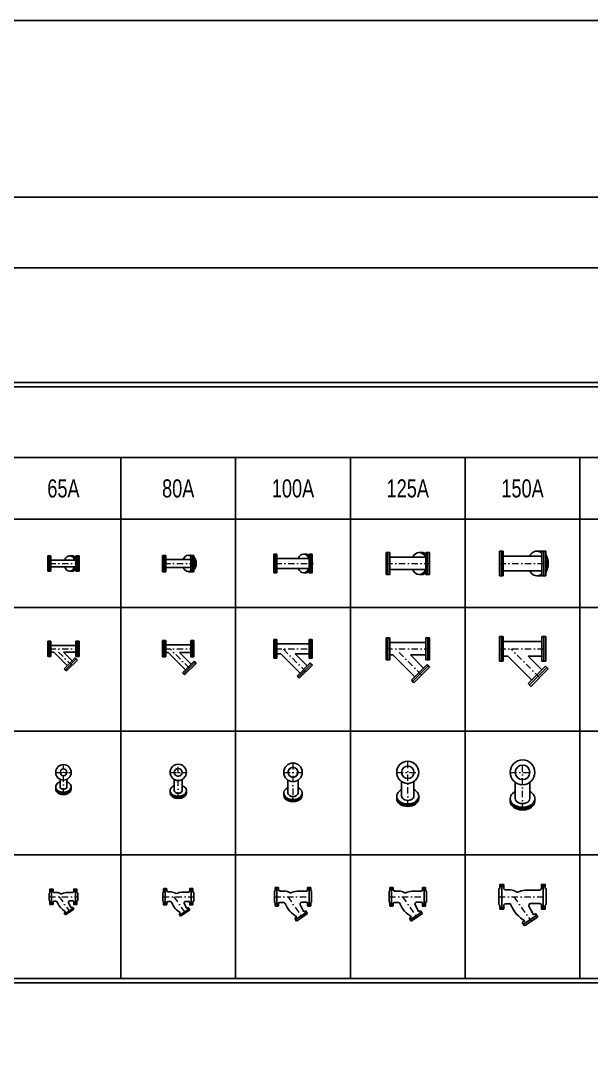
# Model space of a CAD drawing. Extents: x 0 to 60630, y 0 to 46389.
# Drawn here: x 36893 to 43361, y 34790 to 46389 of the extents above; entities that cross this region are included whole.
import ezdxf
from ezdxf.enums import TextEntityAlignment as Align

# ---------------------------------------------------------------- set-up
doc = ezdxf.new("R2010")
doc.units = 0
doc.header["$LTSCALE"] = 30
doc.header["$MEASUREMENT"] = 0
doc.linetypes.add('DGN Style 4', pattern=[4.8, 2.4, -1.2, 0, -1.2])
doc.layers.add('L(c)', color=1, linetype='DGN Style 4', lineweight=5)
doc.layers.add('L(txt)', color=2, linetype='Continuous', lineweight=13)
doc.styles.add('Style-ENGINEERING', font='ENGINEERING.shx')

# ---------------------------------------------------------------- blocks, each defined once
blk = doc.blocks.new('*U143')
for p, q in [((-178, 87), (-178, -88)), ((-160, 87), (-178, 87)), ((-160, 87), (-160, -88)), ((-160, 87), (-142, 87)), ((-160, 87), (-160, -88)), ((-142, 87), (-142, -88)), ((-142, 38), (142, 38)), ((71, 87), (96, 87)), ((142, 87), (142, -88)), ((142, 87), (160, 87)), ((160, 87), (160, -88)), ((160, 87), (160, -88)), ((178, 87), (160, 87)), ((178, 87), (178, -88)), ((-160, -88), (-178, -88)), ((-160, -88), (-142, -88)), ((-142, -38), (142, -38)), ((71, -88), (96, -88)), ((142, -88), (160, -88)), ((178, -88), (160, -88))]:
    blk.add_line(p, q)
for centre, start_param, end_param in [((71, 0), 2.021945, 4.26124), ((84, 0), 2.021945, 3.141594), ((96, 0), 2.312689, 3.141594), ((71, 0), 5.163538, 7.402832), ((84, 0), 6.283184, 7.402832), ((96, 0), 6.283184, 7.112089)]:
    blk.add_ellipse(centre, major_axis=(0, -87.5), ratio=0.707086, start_param=start_param, end_param=end_param)
blk = doc.blocks.new('*U144')
for p, q in [((-173, 92), (-191, 92)), ((-191, 92), (-191, -93)), ((-173, 92), (-173, -93)), ((-173, 92), (-155, 92)), ((-173, 92), (-173, -93)), ((-155, 92), (-155, -93)), ((-155, 45), (129, 45)), ((100, 92), (126, 92)), ((147, 92), (129, 92)), ((129, 92), (129, -93)), ((147, 92), (147, -93)), ((147, 92), (147, -93)), ((147, 92), (165, 92)), ((165, 92), (165, -93)), ((-173, -93), (-191, -93)), ((-173, -93), (-155, -93)), ((-155, -45), (129, -45)), ((100, -93), (126, -93)), ((147, -93), (129, -93)), ((147, -93), (165, -93))]:
    blk.add_line(p, q)
for centre, start_param, end_param in [((100, 0), 2.688553, 4.159014), ((113, 0), 2.895893, 3.141594), ((126, 0), 3.092957, 3.141594), ((126, 0), 0.64224, 2.499352), ((113, 0), 0.916719, 2.224874), ((100, 0), 5.260577, 6.736225), ((113, 0), 6.283184, 6.528885), ((126, 0), 6.283184, 6.331821)]:
    blk.add_ellipse(centre, major_axis=(0, -92.5), ratio=0.707135, start_param=start_param, end_param=end_param)
blk = doc.blocks.new('*U145')
for p, q in [((-201, 105), (-219, 105)), ((-219, 105), (-219, -105)), ((-201, 105), (-201, -105)), ((-201, 105), (-183, 105)), ((-201, 105), (-201, -105)), ((-183, 105), (-183, -105)), ((-183, 57), (181, 57)), ((119, 105), (145, 105)), ((199, 105), (181, 105)), ((181, 105), (181, -105)), ((199, 105), (199, -105)), ((199, 105), (199, -105)), ((199, 105), (217, 105)), ((217, 105), (217, -105)), ((-201, -105), (-219, -105)), ((-201, -105), (-183, -105)), ((-183, -57), (181, -57)), ((119, -105), (145, -105)), ((199, -105), (181, -105)), ((199, -105), (217, -105))]:
    blk.add_line(p, q)
for centre, major_axis, ratio, start_param, end_param in [((119, 0), (0, -105), 0.707143, 2.15636, 4.136852), ((132, 0), (0, -105), 0.707143, 2.417992, 3.141594), ((145, 0), (0, -105), 0.707143, 2.628769, 3.141594), ((145, 0), (0, -87), 0.853448, 1.348929, 1.792664), ((119, 0), (0, -105), 0.707143, 5.287926, 7.268418), ((132, 0), (0, -105), 0.707143, 6.283184, 7.006786), ((145, 0), (0, -105), 0.707143, 6.283184, 6.796009)]:
    blk.add_ellipse(centre, major_axis=major_axis, ratio=ratio, start_param=start_param, end_param=end_param)
blk = doc.blocks.new('*U146')
for p, q in [((-225, 125), (-245, 125)), ((-245, 125), (-245, -125)), ((-225, 125), (-225, -125)), ((-225, 125), (-205, 125)), ((-225, 125), (-225, -125)), ((-205, 125), (-205, -125)), ((129, 125), (157, 125)), ((225, 125), (205, 125)), ((205, 125), (205, -125)), ((225, 125), (225, -125)), ((225, 125), (225, -125)), ((225, 125), (245, 125)), ((245, 125), (245, -125)), ((-205, 70), (205, 70)), ((-205, -70), (205, -70)), ((-225, -125), (-245, -125)), ((-225, -125), (-205, -125)), ((129, -125), (157, -125)), ((225, -125), (205, -125)), ((225, -125), (245, -125))]:
    blk.add_line(p, q)
for centre, start_param, end_param in [((129, 0), 2.164217, 4.118968), ((143, 0), 2.367351, 3.141594), ((157, 0), 2.572239, 3.141594), ((129, 0), 5.305906, 7.260465), ((143, 0), 6.283184, 7.057427), ((157, 0), 6.283184, 6.852539)]:
    blk.add_ellipse(centre, major_axis=(0, -125), ratio=0.70712, start_param=start_param, end_param=end_param)
blk = doc.blocks.new('*U147')
for p, q in [((-277, 140), (-277, -140)), ((-255, 140), (-277, 140)), ((-255, 140), (-255, -140)), ((-255, 140), (-233, 140)), ((-233, 140), (-233, -140)), ((147, 140), (178, 140)), ((225, 140), (203, 140)), ((203, 140), (203, -140)), ((225, 140), (225, -140)), ((225, 140), (247, 140)), ((247, 140), (247, -140)), ((-233, 83), (203, 83)), ((-233, -83), (203, -83)), ((-255, -140), (-277, -140)), ((-255, -140), (-233, -140)), ((147, -140), (178, -140)), ((225, -140), (203, -140)), ((225, -140), (247, -140))]:
    blk.add_line(p, q)
for centre, start_param, end_param in [((147, 0), 2.53164, 4.08133), ((162, 0), 2.712817, 3.141594), ((178, 0), 2.880035, 3.141594), ((178, 0), 0.77965, 2.361943), ((162, 0), 1.035666, 2.105927), ((147, 0), 5.343448, 6.893137), ((162, 0), 6.283184, 6.711961), ((178, 0), 6.283184, 6.544743)]:
    blk.add_ellipse(centre, major_axis=(0, -140), ratio=0.707143, start_param=start_param, end_param=end_param)
blk = doc.blocks.new('*U154')
for p, q in [((-277, 283), (-277, 3)), ((-255, 283), (-277, 283)), ((-255, 283), (-255, 3)), ((-255, 283), (-233, 283)), ((-233, 283), (-233, 3)), ((225, 283), (203, 283)), ((203, 283), (203, 3)), ((225, 283), (225, 3)), ((225, 283), (247, 283)), ((247, 283), (247, 3)), ((-233, 225), (203, 225)), ((-255, 3), (-277, 3)), ((-255, 3), (-233, 3)), ((-233, 60), (-183, 60)), ((88, -211), (-183, 60)), ((205, -94), (50, 60)), ((50, 60), (203, 60)), ((225, 3), (203, 3)), ((225, 3), (247, 3)), ((48, -252), (246, -54)), ((63, -267), (261, -69)), ((79, -283), (277, -85)), ((277, -85), (246, -54)), ((79, -283), (48, -252))]:
    blk.add_line(p, q)
blk = doc.blocks.new('*U155')
for p, q in [((-225, 255), (-245, 255)), ((-245, 255), (-245, 5)), ((-225, 255), (-225, 5)), ((-225, 255), (-205, 255)), ((-225, 255), (-225, 5)), ((-205, 255), (-205, 5)), ((225, 255), (205, 255)), ((205, 255), (205, 5)), ((225, 255), (225, 5)), ((225, 255), (225, 5)), ((225, 255), (245, 255)), ((245, 255), (245, 5)), ((-205, 200), (205, 200)), ((-225, 5), (-245, 5)), ((-225, 5), (-205, 5)), ((-205, 60), (-169, 60)), ((79, -188), (-169, 60)), ((178, -89), (29, 60)), ((29, 60), (205, 60)), ((225, 5), (205, 5)), ((225, 5), (245, 5)), ((40, -227), (217, -50)), ((54, -241), (231, -64)), ((69, -255), (245, -78)), ((245, -78), (217, -50)), ((69, -255), (40, -227))]:
    blk.add_line(p, q)
blk = doc.blocks.new('*U156')
for p, q in [((-201, 220), (-219, 220)), ((-219, 220), (-219, 10)), ((-201, 220), (-201, 10)), ((-201, 220), (-183, 220)), ((-201, 220), (-201, 10)), ((-183, 220), (-183, 10)), ((-183, 172), (181, 172)), ((199, 220), (181, 220)), ((181, 220), (181, 10)), ((199, 220), (199, 10)), ((199, 220), (199, 10)), ((199, 220), (217, 220)), ((217, 220), (217, 10)), ((-201, 10), (-219, 10)), ((-201, 10), (-183, 10)), ((-183, 58), (-139, 58)), ((79, -160), (-139, 58)), ((160, -80), (22, 58)), ((22, 58), (181, 58)), ((199, 10), (181, 10)), ((199, 10), (217, 10)), ((45, -194), (193, -46)), ((58, -207), (206, -59)), ((70, -220), (219, -71)), ((219, -71), (193, -46)), ((70, -220), (45, -194))]:
    blk.add_line(p, q)
blk = doc.blocks.new('*U157')
for p, q in [((-173, 195), (-191, 195)), ((-191, 195), (-191, 10)), ((-173, 195), (-173, 10)), ((-173, 195), (-155, 195)), ((-173, 195), (-173, 10)), ((-155, 195), (-155, 10)), ((-155, 147), (129, 147)), ((147, 195), (129, 195)), ((129, 195), (129, 10)), ((147, 195), (147, 10)), ((147, 195), (147, 10)), ((147, 195), (165, 195)), ((165, 195), (165, 10)), ((-173, 10), (-191, 10)), ((-173, 10), (-155, 10)), ((-155, 58), (-125, 58)), ((69, -136), (-125, 58)), ((132, -73), (1, 58)), ((1, 58), (129, 58)), ((147, 10), (129, 10)), ((147, 10), (165, 10)), ((35, -169), (166, -39)), ((48, -182), (178, -51)), ((60, -195), (191, -64)), ((191, -64), (166, -39)), ((60, -195), (35, -169))]:
    blk.add_line(p, q)
blk = doc.blocks.new('*U158')
for p, q in [((-178, 169), (-178, -6)), ((-160, 169), (-178, 169)), ((-160, 169), (-160, -6)), ((-160, 169), (-142, 169)), ((-160, 169), (-160, -6)), ((-142, 169), (-142, -6)), ((-142, 120), (142, 120)), ((142, 169), (142, -6)), ((142, 169), (160, 169)), ((160, 169), (160, -6)), ((160, 169), (160, -6)), ((178, 169), (160, 169)), ((178, 169), (178, -6)), ((-142, 44), (-109, 44)), ((44, -109), (-109, 44)), ((98, -55), (-1, 44)), ((-1, 44), (142, 44)), ((-160, -6), (-178, -6)), ((-160, -6), (-142, -6)), ((9, -144), (133, -20)), ((22, -157), (146, -33)), ((35, -169), (158, -46)), ((158, -46), (133, -20)), ((142, -6), (160, -6)), ((178, -6), (160, -6)), ((35, -169), (9, -144))]:
    blk.add_line(p, q)
blk = doc.blocks.new('*U163')
for p, q in [((-38, 3), (-38, -82)), ((38, 3), (38, -82)), ((-87, -82), (-87, -108)), ((88, -82), (88, -108))]:
    blk.add_line(p, q)
for radius in [87.5, 38.1]:
    blk.add_circle((0, 82), radius)
for centre, major_axis, ratio, start_param, end_param in [((0, -82), (-87.5, 0), 0.7072, 5.163538, 10.544425), ((0, -95), (-87.5, 0), 0.7072, 0.000054, 3.141593), ((0, -108), (-87.5, 0), 0.7072, 6.283131, 9.424778), ((0, -82), (-38.2, 0), 0.707208, 6.283131, 9.424778)]:
    blk.add_ellipse(centre, major_axis=major_axis, ratio=ratio, start_param=start_param, end_param=end_param)
blk = doc.blocks.new('*U164')
for p, q in [((-45, 21), (-45, -104)), ((45, 21), (45, -104)), ((-92, -104), (-92, -130)), ((93, -104), (93, -130))]:
    blk.add_line(p, q)
for radius in [92.5, 44.5]:
    blk.add_circle((0, 102), radius)
for centre, major_axis, ratio, start_param, end_param in [((0, -104), (-92.5, 0), 0.707135, 5.214893, 10.49307), ((0, -104), (-44.6, 0), 0.707071, 0.000054, 3.141593), ((0, -117), (-92.5, 0), 0.707135, 6.283131, 9.424778), ((0, -130), (-92.5, 0), 0.707135, 0.000054, 3.141592)]:
    blk.add_ellipse(centre, major_axis=major_axis, ratio=ratio, start_param=start_param, end_param=end_param)
blk = doc.blocks.new('*U165')
for p, q in [((-57, 27), (-57, -120)), ((57, 27), (57, -120)), ((-105, -120), (-105, -145)), ((105, -120), (105, -145))]:
    blk.add_line(p, q)
for radius in [105, 57.1]:
    blk.add_circle((0, 115), radius)
for centre, major_axis, ratio, start_param, end_param in [((0, -120), (-105, 0), 0.707143, 5.287926, 10.420037), ((0, -133), (-105, 0), 0.707143, 0.000054, 3.141593), ((0, -145), (-105, 0), 0.707143, 6.283131, 9.424778), ((0, -120), (-57.1, 0), 0.707087, 0.000054, 3.141593)]:
    blk.add_ellipse(centre, major_axis=major_axis, ratio=ratio, start_param=start_param, end_param=end_param)
blk = doc.blocks.new('*U166')
for p, q in [((-70, 27), (-70, -139)), ((70, 27), (70, -139)), ((-125, -139), (-125, -167)), ((125, -139), (125, -167))]:
    blk.add_line(p, q)
for radius in [125, 69.9]:
    blk.add_circle((0, 130), radius)
for centre, major_axis, ratio, start_param, end_param in [((0, -139), (-125, 0), 0.70712, 5.305906, 10.402154), ((0, -153), (-125, 0), 0.70712, 6.283131, 9.424778), ((0, -167), (-125, 0), 0.70712, 0.000054, 3.141592), ((0, -139), (-69.9, 0), 0.707052, 6.283131, 9.424781)]:
    blk.add_ellipse(centre, major_axis=major_axis, ratio=ratio, start_param=start_param, end_param=end_param)
blk = doc.blocks.new('*U167')
for p, q in [((-83, 30), (-83, -153)), ((83, 30), (83, -153)), ((-140, -153), (-140, -184)), ((140, -153), (140, -184))]:
    blk.add_line(p, q)
for radius in [140, 82.6]:
    blk.add_circle((0, 143), radius)
for centre, major_axis, ratio, start_param, end_param in [((0, -153), (-140, 0), 0.707071, 5.343448, 10.364515), ((0, -168), (-140, 0), 0.707071, 0.000054, 3.141592), ((0, -184), (-140, 0), 0.707071, 6.283131, 9.424778), ((0, -153), (-82.6, 0), 0.707022, 6.283131, 9.424778)]:
    blk.add_ellipse(centre, major_axis=major_axis, ratio=ratio, start_param=start_param, end_param=end_param)
blk = doc.blocks.new('*U173')
for p, q in [((-257, 189), (-257, 233)), ((-255, 235), (-237, 235)), ((-237, 204), (-237, 235)), ((-215, 235), (-233, 235)), ((-233, 204), (-233, 235)), ((-213, 192), (-213, 233)), ((213, 189), (213, 233)), ((215, 235), (233, 235)), ((233, 204), (233, 235)), ((255, 235), (237, 235)), ((237, 204), (237, 235)), ((257, 189), (257, 233)), ((-268, 183), (-257, 189)), ((-268, 7), (-268, 183)), ((-235, 202), (-235, -13)), ((-235, 202), (-235, -13)), ((-194, 173), (-139, 173)), ((194, 170), (30, 170)), ((235, 202), (235, -13)), ((235, 202), (235, -13)), ((268, 183), (257, 189)), ((268, 7), (268, 183)), ((-257, 1), (-268, 7)), ((-257, -43), (-257, 1)), ((-194, 16), (-153, 16)), ((194, 20), (93, 20)), ((213, -43), (213, 1)), ((257, 1), (268, 7)), ((257, -43), (257, 1)), ((-237, -45), (-255, -45)), ((-237, -45), (-237, -15)), ((-233, -45), (-233, -15)), ((-233, -45), (-215, -45)), ((-213, -43), (-213, -3)), ((160, -113), (10, -216)), ((123, -111), (73, -13)), ((147, -95), (123, -111)), ((147, -95), (173, -132)), ((233, -45), (215, -45)), ((233, -45), (233, -15)), ((237, -45), (237, -15)), ((237, -45), (255, -45)), ((26, -177), (-4, -198)), ((-4, -198), (23, -235)), ((173, -132), (23, -235))]:
    blk.add_line(p, q)
for centre, radius, start, end in [((-255, 233), 2, 90, 180), ((-215, 233), 2, 0, 90), ((215, 233), 2, 90, 180), ((255, 233), 2, 0, 90), ((-235, 204), 2, 180, 270), ((-235, 204), 2, 270, 0), ((-194, 192), 19, 180, 270), ((-58, 162), 15.5, 239.2022, 293.2403), ((194, 189), 19, 270, 0), ((235, 204), 2, 180, 270), ((235, 204), 2, 270, 0), ((-194, -3), 19, 90, 180), ((-153, -6), 22.8, 22.3993, 90), ((207, 142), 367, 202.3993, 240.5205), ((93, -3), 22.8, 90, 207.2271), ((194, 1), 19, 0, 90), ((-255, -43), 2, 180, 270), ((-235, -15), 2, 90, 180), ((-235, -15), 2, 0, 90), ((-215, -43), 2, 270, 0), ((215, -43), 2, 180, 270), ((235, -15), 2, 90, 180), ((235, -15), 2, 0, 90), ((255, -43), 2, 270, 0)]:
    blk.add_arc(centre, radius, start, end)
for centre, major_axis, ratio, start_param, end_param in [((-155, 71), (135, 0), 0.761124, 0.850466, 1.446099), ((42, 94), (133, 0), 0.571088, 1.662153, 2.35645)]:
    blk.add_ellipse(centre, major_axis=major_axis, ratio=ratio, start_param=start_param, end_param=end_param)
blk = doc.blocks.new('*U174')
for p, q in [((-211, 147), (-202, 151)), ((-211, 23), (-211, 147)), ((-202, 151), (-202, 188)), ((-200, 190), (-186, 190)), ((-186, 164), (-186, 190)), ((-184, 162), (-184, 7)), ((-184, 162), (-184, 7)), ((-168, 190), (-182, 190)), ((-182, 164), (-182, 190)), ((-166, 166), (-166, 188)), ((-150, 150), (-94, 150)), ((150, 147), (46, 147)), ((166, 163), (166, 188)), ((168, 190), (182, 190)), ((182, 164), (182, 190)), ((184, 162), (184, 7)), ((184, 162), (184, 7)), ((200, 190), (186, 190)), ((186, 164), (186, 190)), ((202, 151), (202, 188)), ((211, 147), (202, 151)), ((211, 23), (211, 147)), ((-202, 19), (-211, 23)), ((-202, -18), (-202, 19)), ((-186, -20), (-186, 5)), ((-182, -20), (-182, 5)), ((-166, -18), (-166, 4)), ((-150, 20), (-106, 20)), ((150, 23), (99, 23)), ((166, -18), (166, 7)), ((182, -20), (182, 5)), ((186, -20), (186, 5)), ((202, 19), (211, 23)), ((202, -18), (202, 19)), ((-186, -20), (-200, -20)), ((-182, -20), (-168, -20)), ((155, -89), (29, -174)), ((166, -104), (40, -190)), ((124, -86), (82, -5)), ((144, -73), (124, -86)), ((144, -73), (166, -104)), ((182, -20), (168, -20)), ((186, -20), (200, -20)), ((44, -142), (19, -159)), ((19, -159), (40, -190))]:
    blk.add_line(p, q)
for centre, radius, start, end in [((-200, 188), 2, 90, 180), ((-184, 164), 2, 180, 270), ((-184, 164), 2, 270, 0), ((-168, 188), 2, 0, 90), ((-150, 166), 15.8, 180, 270), ((-27, 141), 12.9, 239.2022, 293.2403), ((150, 163), 15.8, 270, 0), ((168, 188), 2, 90, 180), ((184, 164), 2, 180, 270), ((184, 164), 2, 270, 0), ((200, 188), 2, 0, 90), ((-184, 5), 2, 90, 180), ((-184, 5), 2, 0, 90), ((-150, 4), 15.8, 90, 180), ((-106, 1), 19, 22.3993, 90), ((194, 124), 306, 202.3993, 240.5205), ((99, 4), 19, 90, 207.2271), ((150, 7), 15.8, 0, 90), ((184, 5), 2, 90, 180), ((184, 5), 2, 0, 90), ((-200, -18), 2, 180, 270), ((-168, -18), 2, 270, 0), ((168, -18), 2, 180, 270), ((200, -18), 2, 270, 0)]:
    blk.add_arc(centre, radius, start, end)
for centre, major_axis, ratio, start_param, end_param in [((-108, 65), (113, 0), 0.761124, 0.850466, 1.446099), ((56, 84), (111, 0), 0.571088, 1.662153, 2.35645)]:
    blk.add_ellipse(centre, major_axis=major_axis, ratio=ratio, start_param=start_param, end_param=end_param)
blk = doc.blocks.new('*U175')
for p, q in [((-211, 147), (-202, 151)), ((-211, 23), (-211, 147)), ((-202, 151), (-202, 188)), ((-200, 190), (-186, 190)), ((-186, 164), (-186, 190)), ((-184, 162), (-184, 7)), ((-184, 162), (-184, 7)), ((-168, 190), (-182, 190)), ((-182, 164), (-182, 190)), ((-166, 166), (-166, 188)), ((-150, 150), (-94, 150)), ((150, 147), (46, 147)), ((166, 163), (166, 188)), ((168, 190), (182, 190)), ((182, 164), (182, 190)), ((184, 162), (184, 7)), ((184, 162), (184, 7)), ((200, 190), (186, 190)), ((186, 164), (186, 190)), ((202, 151), (202, 188)), ((211, 147), (202, 151)), ((211, 23), (211, 147)), ((-202, 19), (-211, 23)), ((-202, -18), (-202, 19)), ((-186, -20), (-186, 5)), ((-182, -20), (-182, 5)), ((-166, -18), (-166, 4)), ((-150, 20), (-106, 20)), ((150, 23), (99, 23)), ((166, -18), (166, 7)), ((182, -20), (182, 5)), ((186, -20), (186, 5)), ((202, 19), (211, 23)), ((202, -18), (202, 19)), ((-186, -20), (-200, -20)), ((-182, -20), (-168, -20)), ((155, -89), (29, -174)), ((166, -104), (40, -190)), ((124, -86), (82, -5)), ((144, -73), (124, -86)), ((144, -73), (166, -104)), ((182, -20), (168, -20)), ((186, -20), (200, -20)), ((44, -142), (19, -159)), ((19, -159), (40, -190))]:
    blk.add_line(p, q)
for centre, radius, start, end in [((-200, 188), 2, 90, 180), ((-184, 164), 2, 180, 270), ((-184, 164), 2, 270, 0), ((-168, 188), 2, 0, 90), ((-150, 166), 15.8, 180, 270), ((-27, 141), 12.9, 239.2022, 293.2403), ((150, 163), 15.8, 270, 0), ((168, 188), 2, 90, 180), ((184, 164), 2, 180, 270), ((184, 164), 2, 270, 0), ((200, 188), 2, 0, 90), ((-184, 5), 2, 90, 180), ((-184, 5), 2, 0, 90), ((-150, 4), 15.8, 90, 180), ((-106, 1), 19, 22.3993, 90), ((194, 124), 306, 202.3993, 240.5205), ((99, 4), 19, 90, 207.2271), ((150, 7), 15.8, 0, 90), ((184, 5), 2, 90, 180), ((184, 5), 2, 0, 90), ((-200, -18), 2, 180, 270), ((-168, -18), 2, 270, 0), ((168, -18), 2, 180, 270), ((200, -18), 2, 270, 0)]:
    blk.add_arc(centre, radius, start, end)
for centre, major_axis, ratio, start_param, end_param in [((-108, 65), (113, 0), 0.761124, 0.850466, 1.446099), ((56, 84), (111, 0), 0.571088, 1.662153, 2.35645)]:
    blk.add_ellipse(centre, major_axis=major_axis, ratio=ratio, start_param=start_param, end_param=end_param)
blk = doc.blocks.new('*U176')
for p, q in [((-174, 113), (-165, 117)), ((-165, 117), (-165, 154)), ((-163, 156), (-149, 156)), ((-149, 131), (-149, 156)), ((-147, 129), (-147, -1)), ((-147, 129), (-147, -1)), ((-131, 156), (-145, 156)), ((-145, 131), (-145, 156)), ((-129, 131), (-129, 154)), ((-116, 118), (-78, 118)), ((130, 129), (130, 154)), ((132, 156), (146, 156)), ((146, 131), (146, 156)), ((148, 129), (148, -1)), ((148, 129), (148, -1)), ((164, 156), (150, 156)), ((150, 131), (150, 156)), ((166, 117), (166, 154)), ((175, 113), (166, 117)), ((-174, 15), (-174, 113)), ((-165, 10), (-174, 15)), ((-165, -27), (-165, 10)), ((-116, 9), (-88, 9)), ((116, 116), (38, 116)), ((116, 12), (83, 12)), ((166, 10), (175, 15)), ((166, -27), (166, 10)), ((175, 15), (175, 113)), ((-149, -29), (-163, -29)), ((-149, -29), (-149, -3)), ((-145, -29), (-145, -3)), ((-145, -29), (-131, -29)), ((-129, -27), (-129, -4)), ((123, -72), (18, -143)), ((132, -85), (27, -156)), ((98, -69), (69, -11)), ((114, -59), (98, -69)), ((114, -59), (132, -85)), ((130, -27), (130, -1)), ((146, -29), (132, -29)), ((146, -29), (146, -3)), ((150, -29), (150, -3)), ((150, -29), (164, -29)), ((26, -119), (9, -130)), ((9, -130), (27, -156))]:
    blk.add_line(p, q)
for centre, radius, start, end in [((-163, 154), 2, 90, 180), ((-147, 131), 2, 180, 270), ((-147, 131), 2, 270, 0), ((-131, 154), 2, 0, 90), ((-116, 131), 13.2, 180, 270), ((116, 129), 13.2, 270, 0), ((132, 154), 2, 90, 180), ((148, 131), 2, 180, 270), ((148, 131), 2, 270, 0), ((164, 154), 2, 0, 90), ((-116, -4), 13.2, 90, 180), ((-88, -7), 15.8, 22.3993, 90), ((-23, 110), 10.8, 239.2022, 293.2403), ((83, -4), 15.8, 90, 207.2271), ((116, -1), 13.2, 0, 90), ((-163, -27), 2, 180, 270), ((-147, -3), 2, 90, 180), ((-147, -3), 2, 0, 90), ((-131, -27), 2, 270, 0), ((162, 96), 255, 202.3993, 237.748), ((132, -27), 2, 180, 270), ((148, -3), 2, 90, 180), ((148, -3), 2, 0, 90), ((164, -27), 2, 270, 0)]:
    blk.add_arc(centre, radius, start, end)
for centre, major_axis, ratio, start_param, end_param in [((-90, 47), (93.9, 0), 0.761124, 0.850466, 1.446099), ((47, 63), (92.2, 0), 0.571088, 1.662153, 2.35645)]:
    blk.add_ellipse(centre, major_axis=major_axis, ratio=ratio, start_param=start_param, end_param=end_param)
blk = doc.blocks.new('*U177')
for p, q in [((-153, 106), (-153, 144)), ((-151, 146), (-137, 146)), ((-137, 121), (-137, 146)), ((-135, 119), (-135, -1)), ((-135, 119), (-135, -1)), ((-119, 146), (-133, 146)), ((-133, 121), (-133, 146)), ((-117, 120), (-117, 144)), ((117, 118), (117, 144)), ((119, 146), (133, 146)), ((133, 121), (133, 146)), ((135, 119), (135, -1)), ((135, 119), (135, -1)), ((151, 146), (137, 146)), ((137, 121), (137, 146)), ((153, 106), (153, 144)), ((-162, 101), (-153, 106)), ((-162, 16), (-162, 101)), ((-153, 12), (-162, 16)), ((-153, -27), (-153, 12)), ((-105, 108), (-76, 108)), ((-105, 9), (-85, 9)), ((105, 106), (31, 106)), ((105, 12), (71, 12)), ((162, 101), (153, 106)), ((153, 12), (162, 16)), ((153, -27), (153, 12)), ((162, 16), (162, 101)), ((-137, -29), (-151, -29)), ((-137, -29), (-137, -3)), ((-133, -29), (-133, -3)), ((-133, -29), (-119, -29)), ((-117, -27), (-117, -3)), ((25, -111), (7, -123)), ((111, -69), (16, -134)), ((119, -81), (24, -146)), ((88, -68), (58, -9)), ((102, -58), (88, -68)), ((102, -58), (119, -81)), ((117, -27), (117, 0)), ((133, -29), (119, -29)), ((133, -29), (133, -3)), ((137, -29), (137, -3)), ((137, -29), (151, -29)), ((7, -123), (24, -146))]:
    blk.add_line(p, q)
for centre, radius, start, end in [((-151, 144), 2, 90, 180), ((-135, 121), 2, 180, 270), ((-135, 121), 2, 270, 0), ((-119, 144), 2, 0, 90), ((-105, 120), 12, 180, 270), ((105, 118), 12, 270, 0), ((119, 144), 2, 90, 180), ((135, 121), 2, 180, 270), ((135, 121), 2, 270, 0), ((151, 144), 2, 0, 90), ((-105, -3), 12, 90, 180), ((-85, -5), 14.4, 22.3993, 90), ((142, 88), 231, 202.3993, 239.404), ((-25, 101), 9.78, 239.2022, 293.2403), ((71, -3), 14.4, 90, 207.2271), ((105, 0), 12, 0, 90), ((-151, -27), 2, 180, 270), ((-135, -3), 2, 90, 180), ((-135, -3), 2, 0, 90), ((-119, -27), 2, 270, 0), ((119, -27), 2, 180, 270), ((135, -3), 2, 90, 180), ((135, -3), 2, 0, 90), ((151, -27), 2, 270, 0)]:
    blk.add_arc(centre, radius, start, end)
for centre, major_axis, ratio, start_param, end_param in [((-86, 44), (85.4, 0), 0.761124, 0.850466, 1.446099), ((38, 58), (83.8, 0), 0.571088, 1.662153, 2.35645)]:
    blk.add_ellipse(centre, major_axis=major_axis, ratio=ratio, start_param=start_param, end_param=end_param)

msp = doc.modelspace()

# ---------------------------------------------------------------- linework, layer by layer
for p, q in [((27630, 44389), (58630, 44389)), ((27630, 43589), (58630, 43589)), ((27630, 42289), (58630, 42289)), ((27630, 42239), (58630, 42239)), ((27630, 41439), (58630, 41439)), ((38030, 41439), (38030, 35539)), ((39330, 41439), (39330, 35539)), ((40630, 41439), (40630, 35539)), ((41930, 41439), (41930, 35539)), ((43230, 41439), (43230, 35539)), ((27630, 40739), (58630, 40739)), ((27630, 39739), (58630, 39739)), ((27630, 38339), (58630, 38339)), ((27630, 36939), (58630, 36939)), ((27630, 35539), (58630, 35539)), ((27630, 35489), (58630, 35489))]:
    msp.add_line(p, q)
at = {"flags": 128}
msp.add_lwpolyline([(0, 46389), (60630, 46389), (60630, 0), (0, 0)], close=True, dxfattribs=at)
at = {"layer": 'L(c)'}
for p, q in [((37220, 40239), (37540, 40239)), ((38520, 40239), (38840, 40239)), ((39780, 40239), (40180, 40239)), ((41035, 40239), (41525, 40239)), ((42318, 40239), (42842, 40239)), ((37220, 39273), (37540, 39273)), ((37477, 39083), (37287, 39273)), ((38520, 39273), (38840, 39273)), ((38806, 39054), (38587, 39273)), ((39780, 39273), (40180, 39273)), ((40126, 39013), (39865, 39273)), ((41035, 39273), (41525, 39273)), ((41437, 38976), (41140, 39273)), ((42318, 39273), (42842, 39273)), ((42773, 38946), (42446, 39273)), ((37380, 37622), (37380, 37961)), ((38680, 37576), (38680, 37966)), ((39980, 37978), (39980, 37539)), ((41280, 37488), (41280, 37998)), ((42580, 37447), (42580, 38013)), ((37293, 37873), (37468, 37873)), ((38588, 37873), (38773, 37873)), ((39875, 37873), (40085, 37873)), ((41155, 37873), (41405, 37873)), ((42440, 37873), (42720, 37873)), ((38531, 36539), (38515, 36539)), ((38535, 36539), (38551, 36539)), ((38826, 36539), (38810, 36539)), ((38830, 36539), (38846, 36539)), ((39794, 36552), (39778, 36552)), ((39798, 36552), (39814, 36552)), ((40162, 36552), (40146, 36552)), ((40166, 36552), (40182, 36552)), ((41094, 36552), (41078, 36552)), ((41098, 36552), (41114, 36552)), ((41462, 36552), (41446, 36552)), ((41466, 36552), (41482, 36552)), ((42343, 36584), (42323, 36584)), ((42347, 36584), (42367, 36584)), ((42813, 36584), (42793, 36584)), ((42817, 36584), (42837, 36584)), ((37218, 36464), (37542, 36464)), ((37243, 36534), (37227, 36534)), ((37247, 36534), (37263, 36534)), ((37331, 36464), (37451, 36293)), ((37513, 36534), (37497, 36534)), ((37517, 36534), (37533, 36534)), ((38506, 36464), (38855, 36464)), ((38631, 36464), (38760, 36280)), ((39769, 36464), (40191, 36464)), ((39921, 36464), (40083, 36232)), ((41069, 36464), (41491, 36464)), ((41221, 36464), (41383, 36232)), ((42312, 36464), (42848, 36464)), ((42483, 36464), (42678, 36186)), ((37243, 36394), (37227, 36394)), ((37247, 36394), (37263, 36394)), ((37513, 36394), (37497, 36394)), ((37517, 36394), (37533, 36394)), ((38531, 36389), (38515, 36389)), ((38535, 36389), (38551, 36389)), ((38826, 36389), (38810, 36389)), ((38830, 36389), (38846, 36389)), ((39794, 36377), (39778, 36377)), ((39798, 36377), (39814, 36377)), ((40162, 36377), (40146, 36377)), ((40166, 36377), (40182, 36377)), ((41094, 36377), (41078, 36377)), ((41098, 36377), (41114, 36377)), ((41462, 36377), (41446, 36377)), ((41466, 36377), (41482, 36377)), ((42343, 36344), (42323, 36344)), ((42347, 36344), (42367, 36344)), ((42813, 36344), (42793, 36344)), ((42817, 36344), (42837, 36344))]:
    msp.add_line(p, q, dxfattribs=at)

# ---------------------------------------------------------------- block references
for name, p in [('*U146', (41280, 40239)), ('*U147', (42595, 40239)), ('*U143', (37380, 40239)), ('*U144', (38693, 40239)), ('*U145', (39981, 40239)), ('*U158', (37380, 39191)), ('*U157', (38693, 39171)), ('*U156', (39981, 39158)), ('*U155', (41281, 39143)), ('*U154', (42595, 39130)), ('*U163', (37380, 37791)), ('*U164', (38680, 37771)), ('*U165', (39980, 37758)), ('*U166', (41280, 37743)), ('*U167', (42580, 37730)), ('*U177', (37380, 36405)), ('*U176', (38680, 36400)), ('*U175', (39980, 36379)), ('*U174', (41280, 36379)), ('*U173', (42580, 36369))]:
    msp.add_blockref(name, p)

# ---------------------------------------------------------------- texts
at = {"layer": 'L(txt)', "style": 'Style-ENGINEERING', "width": 0.75}
for s, p in [('65A', (37380, 41089)), ('80A', (38680, 41089)), ('100A', (39980, 41089)), ('125A', (41280, 41089)), ('150A', (42580, 41089))]:
    msp.add_text(s, height=204.8, dxfattribs=at).set_placement(p, align=Align.MIDDLE_CENTER)

doc.saveas('drawing.dxf')
